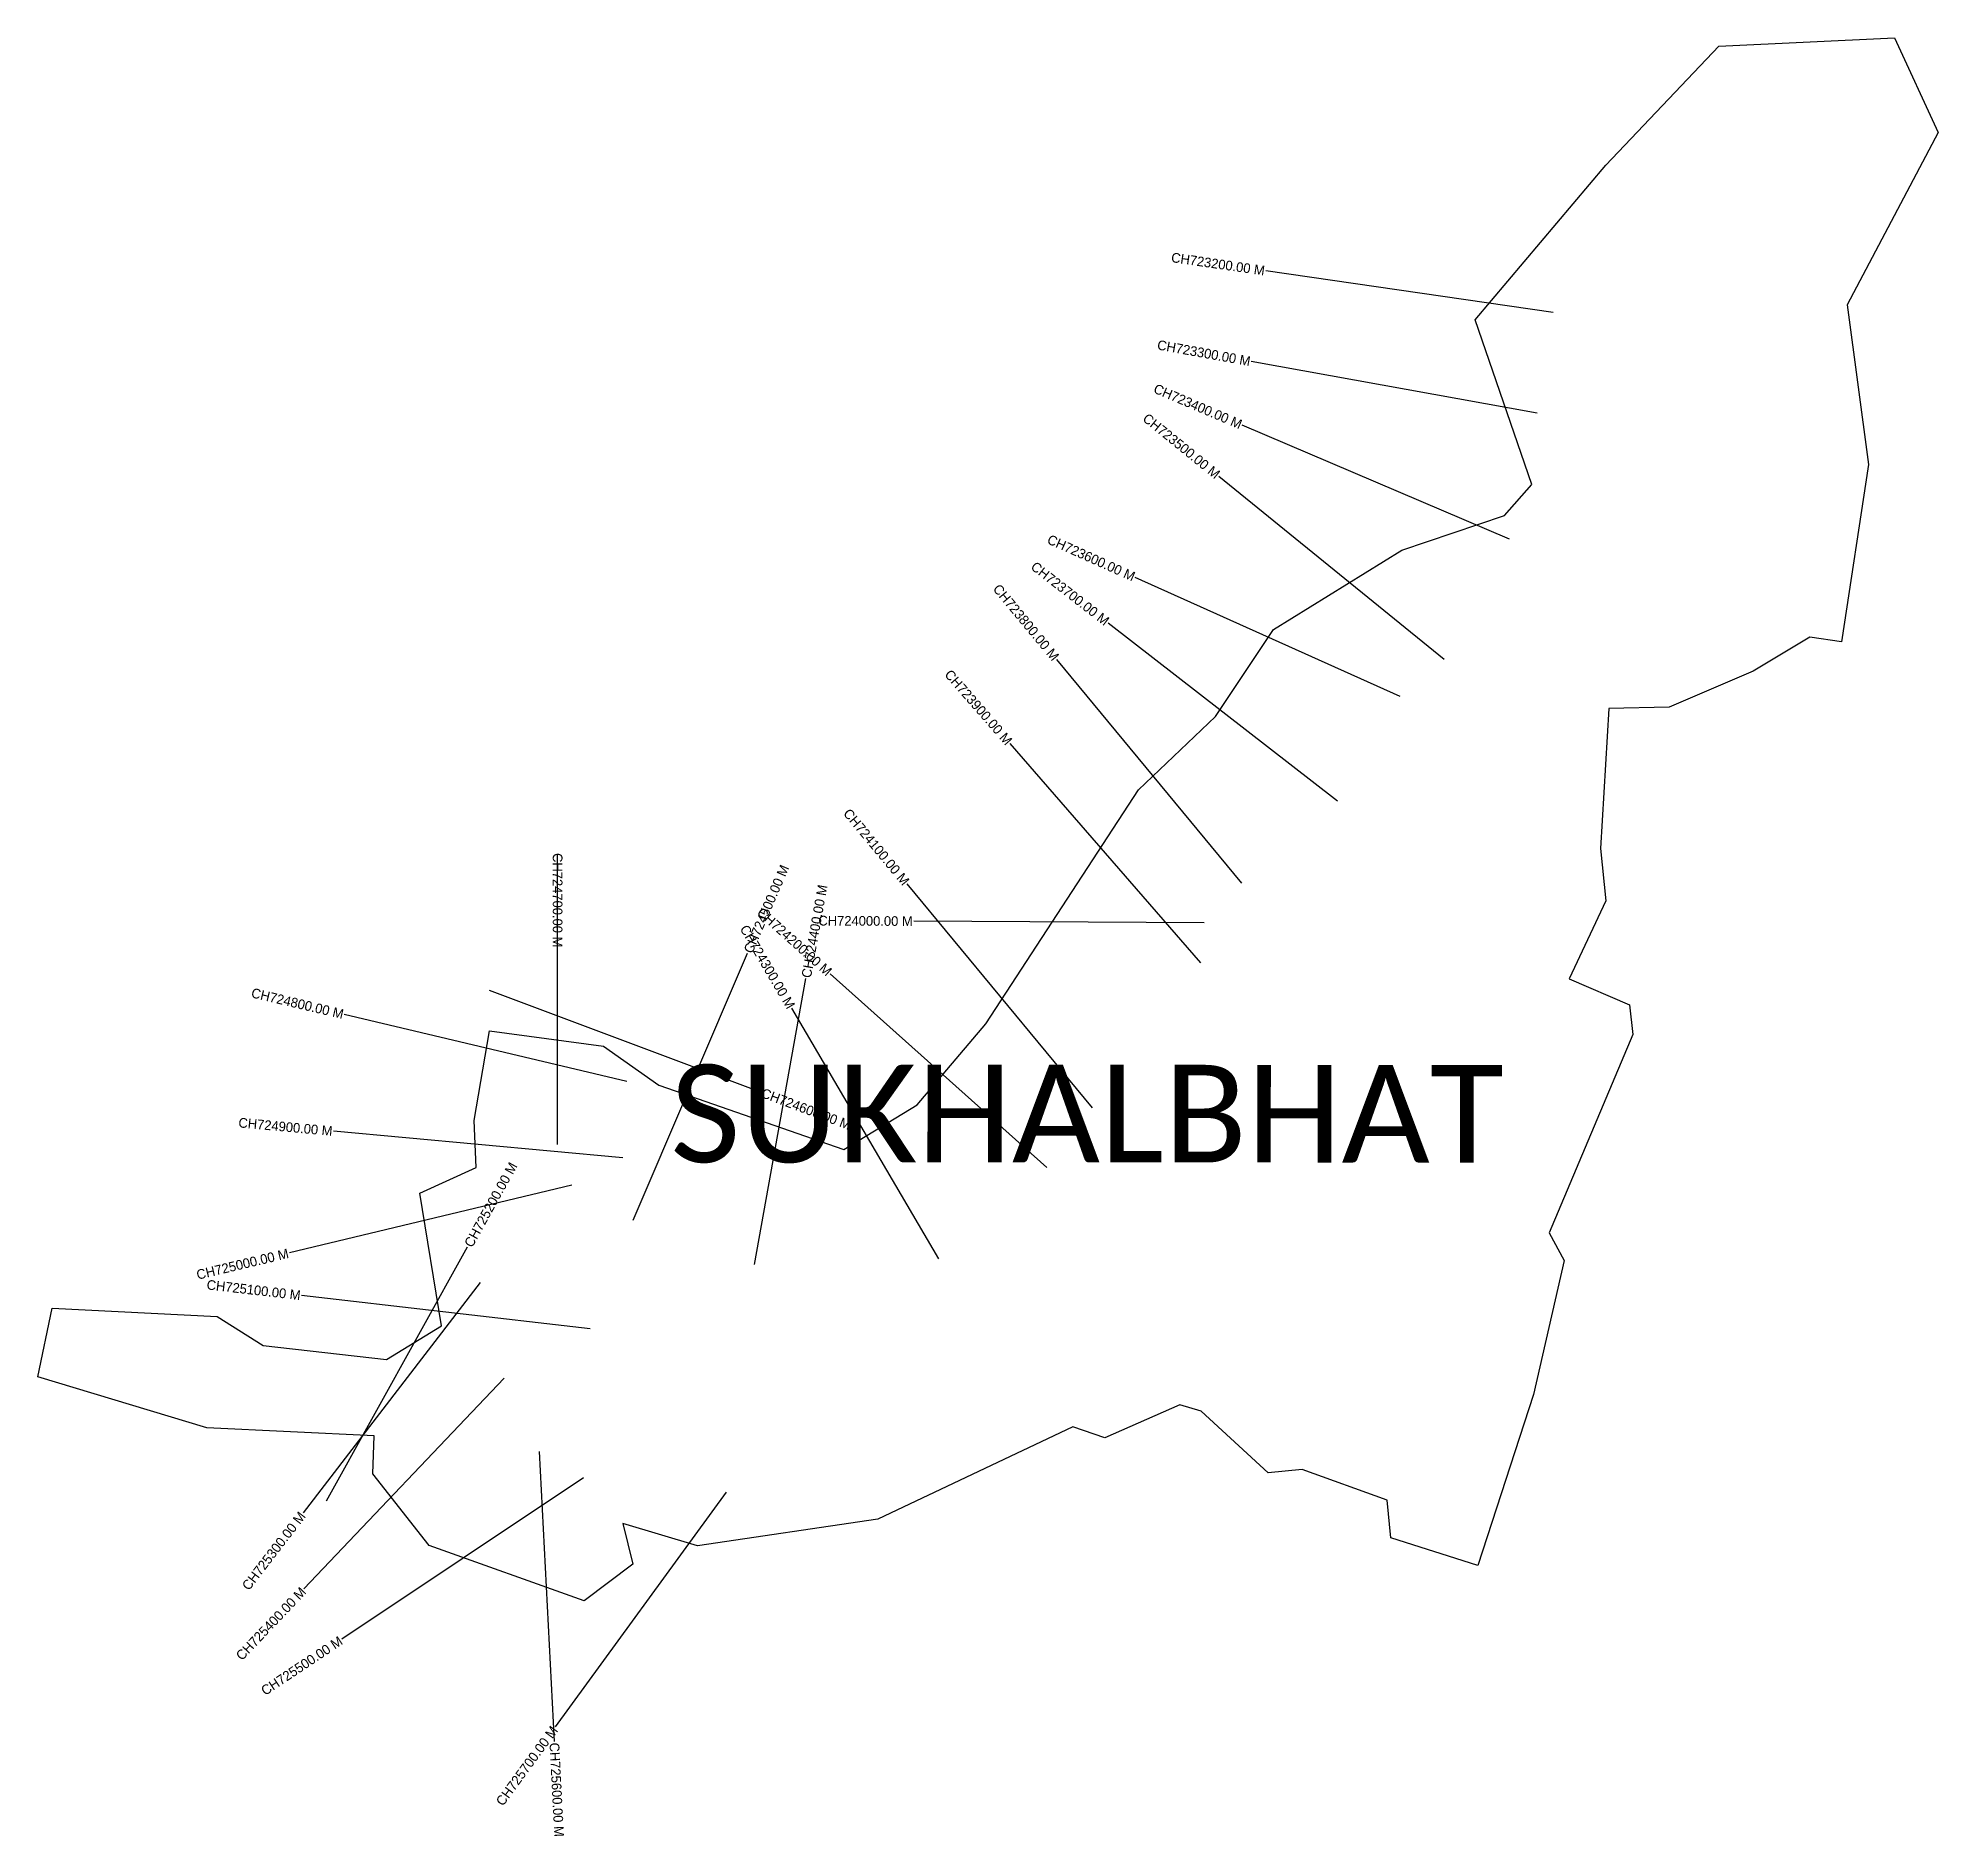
# Model space of a CAD drawing. Header units: metres. Extents: x 355371 to 357333, y 1740685 to 1742543.
import ezdxf
from ezdxf.enums import TextEntityAlignment as Align

# ---------------------------------------------------------------- set-up
doc = ezdxf.new("R2010")
doc.units = ezdxf.units.M
for name, color, linetype in [('CS', 134, 'Continuous'), ('CSMark', 6, 'Continuous'), ('village', 3, 'Continuous'), ('VILLAGE NAME', 250, 'Continuous')]:
    doc.layers.add(name, color=color, linetype=linetype)

msp = doc.modelspace()

# ---------------------------------------------------------------- linework, layer by layer
at = {"layer": 'CS'}
for p, q in [((356935.9, 1742258.9), (356639, 1742301.9)), ((356919.3, 1742155.1), (356624.1, 1742208.3)), ((356890.6, 1742024.8), (356614.7, 1742142.5)), ((356823.4, 1741900.4), (356590.5, 1742089.6)), ((356778, 1741862.5), (356504.2, 1741985.2)), ((356713.3, 1741754.3), (356476.3, 1741938.2)), ((356614.5, 1741669.4), (356423.2, 1741900.5)), ((356572, 1741587.4), (356375, 1741813.7)), ((355907.8, 1741399.6), (355907.8, 1741699.6)), ((356460.1, 1741437.6), (356268.7, 1741668.7)), ((356575.5, 1741628.7), (356275.5, 1741630.3)), ((355985.7, 1741321.4), (356103.8, 1741597.1)), ((356111.2, 1741275.6), (356164.2, 1741570.9)), ((356412.9, 1741375.8), (356189.4, 1741575.9)), ((355837.1, 1741559.1), (356117.9, 1741453.7)), ((355979.4, 1741464.6), (355687.5, 1741533.9)), ((356301.5, 1741281.5), (356149.7, 1741540.3)), ((355975, 1741385.8), (355676.3, 1741413.3)), ((355922.5, 1741357.5), (355630.8, 1741287.7)), ((355669.2, 1741031.6), (355814.7, 1741294)), ((355827.9, 1741256.9), (355645, 1741019.2)), ((355941.3, 1741209.3), (355643.3, 1741243.7)), ((355852.5, 1741158.3), (355645.9, 1740940.8)), ((355888.9, 1741082.4), (355904.3, 1740782.8)), ((355934.5, 1741055.3), (355684.9, 1740888.8)), ((356081.9, 1741040.5), (355905.3, 1740798))]:
    msp.add_line(p, q, dxfattribs=at)
at = {"layer": 'village', "color": 3, "true_color": 0x00ff00}
msp.add_polyline3d([(355718.5, 1741098.6, 0), (355545.4, 1741106.8, 0), (355371.2, 1741159.7, 0), (355385.7, 1741230.5, 0), (355556.1, 1741222.1, 0), (355603.9, 1741191.9, 0), (355731.1, 1741177.4, 0), (355787.9, 1741212.4, 0), (355765.5, 1741349.3, 0), (355823.7, 1741376, 0), (355821.5, 1741424.5, 0), (355837.6, 1741516.9, 0), (355955.2, 1741501.1, 0), (356012.4, 1741460.8, 0), (356203.5, 1741394.3, 0), (356279.1, 1741440.4, 0), (356349.9, 1741524.1, 0), (356507.8, 1741766, 0), (356587.2, 1741841.8, 0), (356646.9, 1741931.4, 0), (356779.7, 1742013.5, 0), (356885.6, 1742049.2, 0), (356913.8, 1742081.2, 0), (356855.4, 1742251.5, 0), (356990.1, 1742411, 0), (357107.1, 1742533.9, 0), (357288.3, 1742542.5, 0), (357333.3, 1742445, 0), (357239.5, 1742267, 0), (357261.5, 1742101.9, 0), (357233.6, 1741918.8, 0), (357200.9, 1741923.5, 0), (357142.5, 1741888.5, 0), (357055.8, 1741851.2, 0), (356993.4, 1741850.1, 0), (356984.6, 1741705.4, 0), (356990.3, 1741651.3, 0), (356952.3, 1741570.8, 0), (357014.6, 1741543.9, 0), (357018.1, 1741513.2, 0), (356931.9, 1741308.4, 0), (356947.1, 1741279.8, 0), (356915.4, 1741141.3, 0), (356858.2, 1740964.7, 0), (356768.2, 1740993.2, 0), (356764.3, 1741032.1, 0), (356676.8, 1741063.9, 0), (356641.5, 1741060.4, 0), (356572.3, 1741124.1, 0), (356550.2, 1741130.7, 0), (356472.9, 1741096.5, 0), (356440, 1741108, 0), (356238.5, 1741012.6, 0), (356052.2, 1740984.9, 0), (355975.1, 1741008.1, 0), (355985.6, 1740966.2, 0), (355935.2, 1740928.4, 0), (355775.3, 1740985.4, 0), (355717, 1741059.6, 0)], close=True, dxfattribs=at)

# ---------------------------------------------------------------- texts
at = {"layer": 'CSMark'}
for s, rotation, p in [('CH723200.00 M', 351.7575, (356638, 1742302.1)), ('CH723300.00 M', 349.7697, (356623.1, 1742208.5)), ('CH723400.00 M', 336.8878, (356613.8, 1742142.9)), ('CH723500.00 M', 320.8986, (356589.8, 1742090.3)), ('CH723600.00 M', 335.8597, (356503.3, 1741985.6)), ('CH723700.00 M', 322.1833, (356475.5, 1741938.8)), ('CH723800.00 M', 309.5981, (356422.6, 1741901.3)), ('CH723900.00 M', 311.0422, (356374.4, 1741814.4)), ('CH724100.00 M', 309.6306, (356268.1, 1741669.4)), ('CH724300.00 M', 300.3999, (356149.2, 1741541.1)), ('CH724200.00 M', 318.1622, (356188.7, 1741576.5)), ('CH724000.00 M', 359.7011, (356274.5, 1741630.3)), ('CH724800.00 M', 346.6526, (355686.6, 1741534.1)), ('CH724900.00 M', 354.7376, (355675.3, 1741413.4)), ('CH725000.00 M', 13.4551, (355629.8, 1741287.4)), ('CH725100.00 M', 353.4163, (355642.3, 1741243.8)), ('CH725300.00 M', 52.417, (355644.4, 1741018.4)), ('CH725400.00 M', 46.4822, (355645.3, 1740940)), ('CH725500.00 M', 33.7021, (355684.1, 1740888.2)), ('CH725700.00 M', 53.9371, (355904.7, 1740797.2))]:
    msp.add_text(s, height=10, rotation=rotation, dxfattribs=at).set_placement(p, align=Align.MIDDLE_RIGHT)
for s, rotation, p in [('CH724700.00 M', 270, (355907.8, 1741700.6)), ('CH724500.00 M', 66.8123, (356104.2, 1741598.1)), ('CH724400.00 M', 79.8281, (356164.4, 1741571.9)), ('CH724600.00 M', 339.4329, (356118.9, 1741453.4)), ('CH725200.00 M', 61.0045, (355815.2, 1741294.8)), ('CH725600.00 M', 272.9428, (355904.4, 1740781.8))]:
    msp.add_text(s, height=10, rotation=rotation, dxfattribs=at).set_placement(p, align=Align.MIDDLE_LEFT)
at = {"layer": 'VILLAGE NAME', "insert": (356024.3, 1741482.1), "char_height": 100.855, "attachment_point": 1, "rotation": 359.9793}
msp.add_mtext_dynamic_manual_height_columns('{\\fCalibri|b0|i0|c0|p34;SUKHALBHAT}', width=995.212, gutter_width=504.3, heights=[0], dxfattribs=at)

doc.saveas('drawing.dxf')
